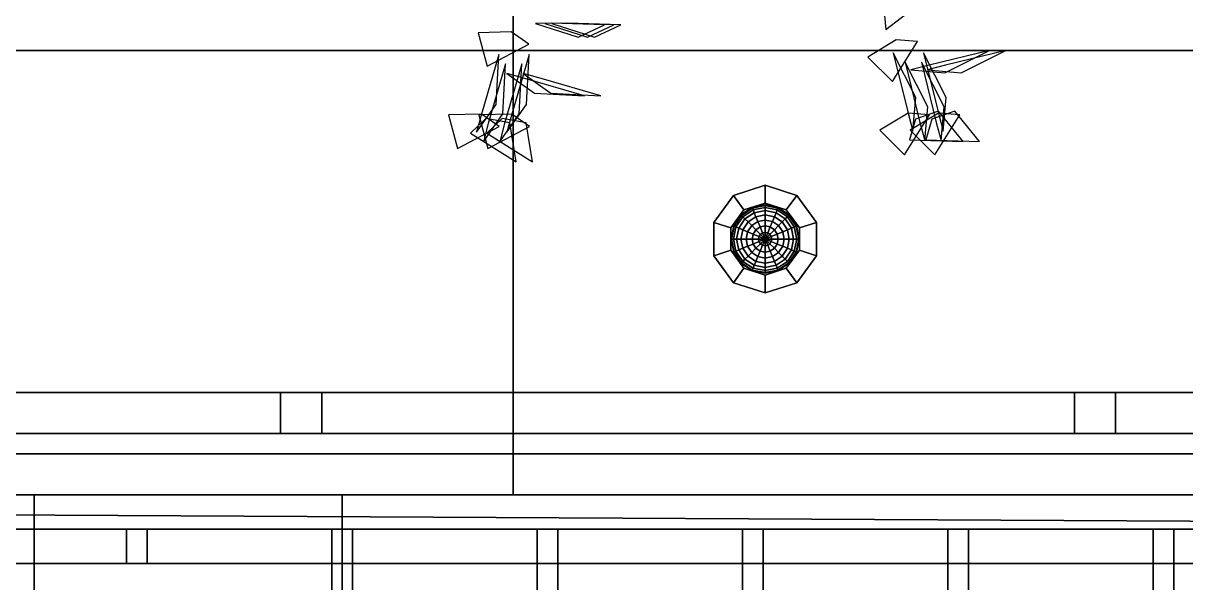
# Model space of a CAD drawing. Header units: millimetres. Extents: x 116.8 to 135.8, y -35.1 to -13.1.
# Drawn here: x 129.627 to 131.325, y -23.268 to -22.45 of the extents above; entities that cross this region are included whole.
import ezdxf

# ---------------------------------------------------------------- set-up
doc = ezdxf.new("R2010")
doc.units = ezdxf.units.MM
for name, color, linetype in [('COPERTURA', 252, 'CONTINUOUS'), ('CROMATO', 251, 'CONTINUOUS'), ('FOGLIE', 62, 'CONTINUOUS'), ('LAMPADA', 2, 'CONTINUOUS'), ('MARMO', 7, 'CONTINUOUS'), ('PARETE_INTERNA', 7, 'CONTINUOUS'), ('PAVIMENTO', 253, 'CONTINUOUS'), ('PRATO', 83, 'CONTINUOUS'), ('SOFFITTO', 41, 'CONTINUOUS'), ('VETRO', 137, 'CONTINUOUS'), ('VETRO_MATTONE', 134, 'CONTINUOUS')]:
    doc.layers.add(name, color=color, linetype=linetype)

msp = doc.modelspace()

# ---------------------------------------------------------------- linework, layer by layer
at = {"layer": 'COPERTURA'}
for points in [[(130.343016, -23.1399, 7.8), (130.343016, -18.1399, 7.8), (130.343016, -18.1399, 8.1), (130.343016, -23.1399, 8.1)], [(127.943016, -20.6399, 8.1), (127.943016, -23.1399, 8.1), (130.343016, -23.1399, 8.1), (130.343016, -20.6399, 8.1)], [(133.843016, -22.4899, 5.6817), (133.843016, -23.1399, 5.7), (128.843016, -23.1399, 5.7), (128.843016, -22.4899, 5.7)], [(128.843016, -22.4899, 6), (128.843016, -23.1399, 6), (133.843016, -23.1399, 6), (133.843016, -22.4899, 5.9817)], [(133.843016, -22.4899, 5.9817), (128.843016, -22.4899, 6), (128.843016, -22.4899, 5.7), (133.843016, -22.4899, 5.6817)], [(125.543016, -23.1399, 7.8), (130.343016, -23.1399, 7.8), (130.343016, -23.1399, 8.1), (125.543016, -23.1399, 8.1)], [(133.843016, -25.6399, 6.3), (126.343016, -25.6399, 6.3), (126.343016, -23.1399, 6.3), (133.843016, -23.1399, 6.3)], [(126.343016, -23.1399, 5.7), (133.843016, -23.1399, 5.7), (133.843016, -23.1399, 6.3), (126.343016, -23.1399, 6.3)], [(128.843016, -23.1399, 5.7), (133.843016, -23.1399, 5.7), (133.843016, -23.1399, 6), (128.843016, -23.1399, 6)]]:
    msp.add_3dface(points, dxfattribs=at)
at = {"layer": 'CROMATO'}
for points in [[(130.710912, -22.713163, 5.7), (130.710912, -22.686877, 5.7), (130.664559, -22.701938, 5.7), (130.68001, -22.723204, 5.7)], [(130.68001, -22.723204, 5.675), (130.664559, -22.701938, 5.675), (130.710912, -22.686877, 5.675), (130.710912, -22.713163, 5.675)], [(130.664559, -22.701938, 5.7), (130.710912, -22.686877, 5.7), (130.710912, -22.686877, 5.675), (130.664559, -22.701938, 5.675)], [(130.741813, -22.723204, 5.7), (130.757264, -22.701938, 5.7), (130.710912, -22.686877, 5.7), (130.710912, -22.713163, 5.7)], [(130.710912, -22.713163, 5.675), (130.710912, -22.686877, 5.675), (130.757264, -22.701938, 5.675), (130.741813, -22.723204, 5.675)], [(130.710912, -22.713163, 5.7), (130.710912, -22.686877, 5.7), (130.710912, -22.686877, 5.675), (130.710912, -22.713163, 5.675)], [(130.710912, -22.686877, 5.7), (130.757264, -22.701938, 5.7), (130.757264, -22.701938, 5.675), (130.710912, -22.686877, 5.675)], [(130.710912, -22.686877, 5.7), (130.710912, -22.713163, 5.7), (130.710912, -22.713163, 5.675), (130.710912, -22.686877, 5.675)], [(130.68001, -22.723204, 5.7), (130.664559, -22.701938, 5.7), (130.635912, -22.741367, 5.7), (130.660912, -22.74949, 5.7)], [(130.660912, -22.74949, 5.675), (130.635912, -22.741367, 5.675), (130.664559, -22.701938, 5.675), (130.68001, -22.723204, 5.675)], [(130.635912, -22.741367, 5.7), (130.664559, -22.701938, 5.7), (130.664559, -22.701938, 5.675), (130.635912, -22.741367, 5.675)], [(130.68001, -22.723204, 5.7), (130.664559, -22.701938, 5.7), (130.664559, -22.701938, 5.675), (130.68001, -22.723204, 5.675)], [(130.664559, -22.701938, 5.7), (130.68001, -22.723204, 5.7), (130.68001, -22.723204, 5.675), (130.664559, -22.701938, 5.675)], [(130.757264, -22.701938, 5.7), (130.741813, -22.723204, 5.7), (130.741813, -22.723204, 5.675), (130.757264, -22.701938, 5.675)], [(130.760912, -22.74949, 5.7), (130.785912, -22.741367, 5.7), (130.757264, -22.701938, 5.7), (130.741813, -22.723204, 5.7)], [(130.741813, -22.723204, 5.675), (130.757264, -22.701938, 5.675), (130.785912, -22.741367, 5.675), (130.760912, -22.74949, 5.675)], [(130.741813, -22.723204, 5.7), (130.757264, -22.701938, 5.7), (130.757264, -22.701938, 5.675), (130.741813, -22.723204, 5.675)], [(130.757264, -22.701938, 5.7), (130.785912, -22.741367, 5.7), (130.785912, -22.741367, 5.675), (130.757264, -22.701938, 5.675)], [(130.68001, -22.723204, 5.675), (130.660912, -22.74949, 5.675), (130.660912, -22.74949, 5.7), (130.68001, -22.723204, 5.7)], [(130.710912, -22.713163, 5.675), (130.68001, -22.723204, 5.675), (130.68001, -22.723204, 5.7), (130.710912, -22.713163, 5.7)], [(130.741813, -22.723204, 5.675), (130.710912, -22.713163, 5.675), (130.710912, -22.713163, 5.7), (130.741813, -22.723204, 5.7)], [(130.760912, -22.74949, 5.675), (130.741813, -22.723204, 5.675), (130.741813, -22.723204, 5.7), (130.760912, -22.74949, 5.7)], [(130.660912, -22.781982, 5.7), (130.635912, -22.790105, 5.7), (130.635912, -22.741367, 5.7), (130.660912, -22.74949, 5.7)], [(130.660912, -22.74949, 5.675), (130.635912, -22.741367, 5.675), (130.635912, -22.790105, 5.675), (130.660912, -22.781982, 5.675)], [(130.660912, -22.74949, 5.7), (130.635912, -22.741367, 5.7), (130.635912, -22.741367, 5.675), (130.660912, -22.74949, 5.675)], [(130.635912, -22.741367, 5.7), (130.635912, -22.790105, 5.7), (130.635912, -22.790105, 5.675), (130.635912, -22.741367, 5.675)], [(130.760912, -22.781982, 5.7), (130.785912, -22.790105, 5.7), (130.785912, -22.741367, 5.7), (130.760912, -22.74949, 5.7)], [(130.760912, -22.74949, 5.675), (130.785912, -22.741367, 5.675), (130.785912, -22.790105, 5.675), (130.760912, -22.781982, 5.675)], [(130.785912, -22.741367, 5.7), (130.760912, -22.74949, 5.7), (130.760912, -22.74949, 5.675), (130.785912, -22.741367, 5.675)], [(130.785912, -22.741367, 5.7), (130.785912, -22.790105, 5.7), (130.785912, -22.790105, 5.675), (130.785912, -22.741367, 5.675)], [(130.660912, -22.781982, 5.675), (130.660912, -22.74949, 5.675), (130.660912, -22.74949, 5.7), (130.660912, -22.781982, 5.7)], [(130.760912, -22.781982, 5.675), (130.760912, -22.74949, 5.675), (130.760912, -22.74949, 5.7), (130.760912, -22.781982, 5.7)], [(130.68001, -22.808269, 5.7), (130.664559, -22.829535, 5.7), (130.635912, -22.790105, 5.7), (130.660912, -22.781982, 5.7)], [(130.660912, -22.781982, 5.675), (130.635912, -22.790105, 5.675), (130.664559, -22.829535, 5.675), (130.68001, -22.808269, 5.675)], [(130.660912, -22.781982, 5.7), (130.635912, -22.790105, 5.7), (130.635912, -22.790105, 5.675), (130.660912, -22.781982, 5.675)], [(130.635912, -22.790105, 5.7), (130.664559, -22.829535, 5.7), (130.664559, -22.829535, 5.675), (130.635912, -22.790105, 5.675)], [(130.68001, -22.808269, 5.675), (130.660912, -22.781982, 5.675), (130.660912, -22.781982, 5.7), (130.68001, -22.808269, 5.7)], [(130.760912, -22.781982, 5.7), (130.785912, -22.790105, 5.7), (130.757264, -22.829535, 5.7), (130.741813, -22.808269, 5.7)], [(130.741813, -22.808269, 5.675), (130.757264, -22.829535, 5.675), (130.785912, -22.790105, 5.675), (130.760912, -22.781982, 5.675)], [(130.760912, -22.781982, 5.675), (130.741813, -22.808269, 5.675), (130.741813, -22.808269, 5.7), (130.760912, -22.781982, 5.7)], [(130.757264, -22.829535, 5.7), (130.785912, -22.790105, 5.7), (130.785912, -22.790105, 5.675), (130.757264, -22.829535, 5.675)], [(130.785912, -22.790105, 5.7), (130.760912, -22.781982, 5.7), (130.760912, -22.781982, 5.675), (130.785912, -22.790105, 5.675)], [(130.664559, -22.829535, 5.7), (130.68001, -22.808269, 5.7), (130.68001, -22.808269, 5.675), (130.664559, -22.829535, 5.675)], [(130.710912, -22.818309, 5.7), (130.710912, -22.844596, 5.7), (130.664559, -22.829535, 5.7), (130.68001, -22.808269, 5.7)], [(130.68001, -22.808269, 5.675), (130.664559, -22.829535, 5.675), (130.710912, -22.844596, 5.675), (130.710912, -22.818309, 5.675)], [(130.68001, -22.808269, 5.7), (130.664559, -22.829535, 5.7), (130.664559, -22.829535, 5.675), (130.68001, -22.808269, 5.675)], [(130.710912, -22.818309, 5.675), (130.68001, -22.808269, 5.675), (130.68001, -22.808269, 5.7), (130.710912, -22.818309, 5.7)], [(130.741813, -22.808269, 5.7), (130.757264, -22.829535, 5.7), (130.710912, -22.844596, 5.7), (130.710912, -22.818309, 5.7)], [(130.710912, -22.818309, 5.675), (130.710912, -22.844596, 5.675), (130.757264, -22.829535, 5.675), (130.741813, -22.808269, 5.675)], [(130.741813, -22.808269, 5.675), (130.710912, -22.818309, 5.675), (130.710912, -22.818309, 5.7), (130.741813, -22.808269, 5.7)], [(130.741813, -22.808269, 5.7), (130.757264, -22.829535, 5.7), (130.757264, -22.829535, 5.675), (130.741813, -22.808269, 5.675)], [(130.710912, -22.844596, 5.7), (130.710912, -22.818309, 5.7), (130.710912, -22.818309, 5.675), (130.710912, -22.844596, 5.675)], [(130.710912, -22.818309, 5.7), (130.710912, -22.844596, 5.7), (130.710912, -22.844596, 5.675), (130.710912, -22.818309, 5.675)], [(130.664559, -22.829535, 5.7), (130.710912, -22.844596, 5.7), (130.710912, -22.844596, 5.675), (130.664559, -22.829535, 5.675)], [(130.710912, -22.844596, 5.7), (130.757264, -22.829535, 5.7), (130.757264, -22.829535, 5.675), (130.710912, -22.844596, 5.675)], [(130.063016, -23.0499), (130.063016, -22.9899), (130.003016, -22.9899), (130.003016, -23.0499)], [(130.003016, -23.0499, 5.7), (130.003016, -22.9899, 5.7), (130.063016, -22.9899, 5.7), (130.063016, -23.0499, 5.7)], [(130.003016, -23.0499), (130.003016, -22.9899), (130.003016, -22.9899, 5.7), (130.003016, -23.0499, 5.7)], [(130.003016, -22.9899), (130.063016, -22.9899), (130.063016, -22.9899, 5.7), (130.003016, -22.9899, 5.7)], [(130.063016, -22.9899), (130.063016, -23.0499), (130.063016, -23.0499, 5.7), (130.063016, -22.9899, 5.7)], [(131.223016, -23.0499), (131.223016, -22.9899), (131.163016, -22.9899), (131.163016, -23.0499)], [(131.163016, -23.0499, 5.7), (131.163016, -22.9899, 5.7), (131.223016, -22.9899, 5.7), (131.223016, -23.0499, 5.7)], [(131.163016, -23.0499), (131.163016, -22.9899), (131.163016, -22.9899, 5.7), (131.163016, -23.0499, 5.7)], [(131.163016, -22.9899), (131.223016, -22.9899), (131.223016, -22.9899, 5.7), (131.163016, -22.9899, 5.7)], [(131.223016, -22.9899), (131.223016, -23.0499), (131.223016, -23.0499, 5.7), (131.223016, -22.9899, 5.7)], [(130.063016, -23.0499, 5.7), (130.003016, -23.0499, 5.7), (130.003016, -23.0499), (130.063016, -23.0499)], [(131.223016, -23.0499, 5.7), (131.163016, -23.0499, 5.7), (131.163016, -23.0499), (131.223016, -23.0499)], [(132.200278, -23.189927, 1.947534), (132.20798, -23.189927, 1.917534), (129.40798, -23.189927, 0.378398), (129.40798, -23.189927, 0.412632)], [(129.40798, -23.189927, 0.378398), (132.20798, -23.189927, 1.917534), (132.20798, -23.239927, 1.917534), (129.40798, -23.239927, 0.378398)], [(132.200278, -23.239927, 1.947534), (129.40798, -23.239927, 0.412632), (129.40798, -23.189927, 0.412632), (132.200278, -23.189927, 1.947534)], [(132.200278, -23.189927, 2.329167), (132.20798, -23.189927, 2.299167), (129.40798, -23.189927, 0.760031), (129.40798, -23.189927, 0.794265)], [(129.40798, -23.189927, 0.760031), (132.20798, -23.189927, 2.299167), (132.20798, -23.239927, 2.299167), (129.40798, -23.239927, 0.760031)], [(132.200278, -23.239927, 2.329167), (129.40798, -23.239927, 0.794265), (129.40798, -23.189927, 0.794265), (132.200278, -23.189927, 2.329167)], [(129.77798, -23.189927, -0.018333), (129.80798, -23.189927, -0.018333), (129.80798, -23.189927, 0.979907), (129.77798, -23.189927, 0.963417)], [(129.77798, -23.189927, 0.963417), (129.80798, -23.189927, 0.979907), (129.80798, -23.239927, 0.979907), (129.77798, -23.239927, 0.963417)], [(129.77798, -23.239927, -0.018333), (129.77798, -23.239927, 0.963417), (129.77798, -23.189927, 0.963417), (129.77798, -23.189927, -0.018333)], [(129.80798, -23.189927, 0.979907), (129.80798, -23.189927, -0.018333), (129.80798, -23.239927, -0.018333), (129.80798, -23.239927, 0.979907)], [(130.07798, -23.189927, 0.148333), (130.10798, -23.189927, 0.148333), (130.10798, -23.189927, 1.144815), (130.07798, -23.189927, 1.128324)], [(130.07798, -23.189927, 1.128324), (130.10798, -23.189927, 1.144815), (130.10798, -23.239927, 1.144815), (130.07798, -23.239927, 1.128324)], [(130.10798, -23.189927, 0.148333), (130.07798, -23.189927, 0.148333), (130.07798, -23.239927, 0.148333), (130.10798, -23.239927, 0.148333)], [(130.07798, -23.239927, 0.148333), (130.07798, -23.239927, 1.128324), (130.07798, -23.189927, 1.128324), (130.07798, -23.189927, 0.148333)], [(130.10798, -23.189927, 1.144815), (130.10798, -23.189927, 0.148333), (130.10798, -23.239927, 0.148333), (130.10798, -23.239927, 1.144815)], [(130.37798, -23.189927, 0.315), (130.40798, -23.189927, 0.315), (130.40798, -23.189927, 1.309722), (130.37798, -23.189927, 1.293231)], [(130.37798, -23.189927, 1.293231), (130.40798, -23.189927, 1.309722), (130.40798, -23.239927, 1.309722), (130.37798, -23.239927, 1.293231)], [(130.40798, -23.189927, 0.315), (130.37798, -23.189927, 0.315), (130.37798, -23.239927, 0.315), (130.40798, -23.239927, 0.315)], [(130.37798, -23.239927, 0.315), (130.37798, -23.239927, 1.293231), (130.37798, -23.189927, 1.293231), (130.37798, -23.189927, 0.315)], [(130.40798, -23.189927, 1.309722), (130.40798, -23.189927, 0.315), (130.40798, -23.239927, 0.315), (130.40798, -23.239927, 1.309722)], [(130.67798, -23.189927, 0.481667), (130.70798, -23.189927, 0.481667), (130.70798, -23.189927, 1.47463), (130.67798, -23.189927, 1.458139)], [(130.67798, -23.189927, 1.458139), (130.70798, -23.189927, 1.47463), (130.70798, -23.239927, 1.47463), (130.67798, -23.239927, 1.458139)], [(130.70798, -23.189927, 0.481667), (130.67798, -23.189927, 0.481667), (130.67798, -23.239927, 0.481667), (130.70798, -23.239927, 0.481667)], [(130.67798, -23.239927, 0.481667), (130.67798, -23.239927, 1.458139), (130.67798, -23.189927, 1.458139), (130.67798, -23.189927, 0.481667)], [(130.70798, -23.189927, 1.47463), (130.70798, -23.189927, 0.481667), (130.70798, -23.239927, 0.481667), (130.70798, -23.239927, 1.47463)], [(130.97798, -23.189927, 0.648333), (131.00798, -23.189927, 0.648333), (131.00798, -23.189927, 1.639537), (130.97798, -23.189927, 1.623046)], [(130.97798, -23.189927, 1.623046), (131.00798, -23.189927, 1.639537), (131.00798, -23.239927, 1.639537), (130.97798, -23.239927, 1.623046)], [(131.00798, -23.189927, 0.648333), (130.97798, -23.189927, 0.648333), (130.97798, -23.239927, 0.648333), (131.00798, -23.239927, 0.648333)], [(130.97798, -23.239927, 0.648333), (130.97798, -23.239927, 1.623046), (130.97798, -23.189927, 1.623046), (130.97798, -23.189927, 0.648333)], [(131.00798, -23.189927, 1.639537), (131.00798, -23.189927, 0.648333), (131.00798, -23.239927, 0.648333), (131.00798, -23.239927, 1.639537)], [(131.27798, -23.189927, 0.815), (131.30798, -23.189927, 0.815), (131.30798, -23.189927, 1.804444), (131.27798, -23.189927, 1.787954)], [(131.27798, -23.189927, 1.787954), (131.30798, -23.189927, 1.804444), (131.30798, -23.239927, 1.804444), (131.27798, -23.239927, 1.787954)], [(131.30798, -23.189927, 0.815), (131.27798, -23.189927, 0.815), (131.27798, -23.239927, 0.815), (131.30798, -23.239927, 0.815)], [(131.27798, -23.239927, 0.815), (131.27798, -23.239927, 1.787954), (131.27798, -23.189927, 1.787954), (131.27798, -23.189927, 0.815)], [(131.30798, -23.189927, 1.804444), (131.30798, -23.189927, 0.815), (131.30798, -23.239927, 0.815), (131.30798, -23.239927, 1.804444)], [(129.40798, -23.239927, 0.412632), (129.40798, -23.239927, 0.378398), (132.20798, -23.239927, 1.917534), (132.200278, -23.239927, 1.947534)], [(129.40798, -23.239927, 0.794265), (129.40798, -23.239927, 0.760031), (132.20798, -23.239927, 2.299167), (132.200278, -23.239927, 2.329167)], [(129.77798, -23.239927, 0.963417), (129.80798, -23.239927, 0.979907), (129.80798, -23.239927, -0.018333), (129.77798, -23.239927, -0.018333)], [(130.10798, -23.239927, 0.178333), (130.10798, -23.239927, 0.148333), (130.07798, -23.239927, 0.148333), (130.07798, -23.239927, 0.178333)], [(130.07798, -23.239927, 0.178333), (130.07798, -23.239927, 0.148333), (130.07798, -23.339927, 0.148333), (130.07798, -23.339927, 0.178333)], [(130.07798, -23.239927, 0.148333), (130.10798, -23.239927, 0.148333), (130.10798, -23.339927, 0.148333), (130.07798, -23.339927, 0.148333)], [(130.10798, -23.339927, 0.178333), (130.07798, -23.339927, 0.178333), (130.07798, -23.239927, 0.178333), (130.10798, -23.239927, 0.178333)], [(130.07798, -23.239927, 1.128324), (130.10798, -23.239927, 1.144815), (130.10798, -23.239927, 0.148333), (130.07798, -23.239927, 0.148333)], [(130.10798, -23.239927, 0.148333), (130.10798, -23.239927, 0.178333), (130.10798, -23.339927, 0.178333), (130.10798, -23.339927, 0.148333)], [(130.40798, -23.239927, 0.345), (130.40798, -23.239927, 0.315), (130.37798, -23.239927, 0.315), (130.37798, -23.239927, 0.345)], [(130.37798, -23.239927, 0.345), (130.37798, -23.239927, 0.315), (130.37798, -23.339927, 0.315), (130.37798, -23.339927, 0.345)], [(130.37798, -23.239927, 0.315), (130.40798, -23.239927, 0.315), (130.40798, -23.339927, 0.315), (130.37798, -23.339927, 0.315)], [(130.40798, -23.339927, 0.345), (130.37798, -23.339927, 0.345), (130.37798, -23.239927, 0.345), (130.40798, -23.239927, 0.345)], [(130.37798, -23.239927, 1.293231), (130.40798, -23.239927, 1.309722), (130.40798, -23.239927, 0.315), (130.37798, -23.239927, 0.315)], [(130.40798, -23.239927, 0.315), (130.40798, -23.239927, 0.345), (130.40798, -23.339927, 0.345), (130.40798, -23.339927, 0.315)], [(130.70798, -23.239927, 0.511667), (130.70798, -23.239927, 0.481667), (130.67798, -23.239927, 0.481667), (130.67798, -23.239927, 0.511667)], [(130.67798, -23.239927, 0.511667), (130.67798, -23.239927, 0.481667), (130.67798, -23.339927, 0.481667), (130.67798, -23.339927, 0.511667)], [(130.67798, -23.239927, 0.481667), (130.70798, -23.239927, 0.481667), (130.70798, -23.339927, 0.481667), (130.67798, -23.339927, 0.481667)], [(130.70798, -23.339927, 0.511667), (130.67798, -23.339927, 0.511667), (130.67798, -23.239927, 0.511667), (130.70798, -23.239927, 0.511667)], [(130.67798, -23.239927, 1.458139), (130.70798, -23.239927, 1.47463), (130.70798, -23.239927, 0.481667), (130.67798, -23.239927, 0.481667)], [(130.70798, -23.239927, 0.481667), (130.70798, -23.239927, 0.511667), (130.70798, -23.339927, 0.511667), (130.70798, -23.339927, 0.481667)], [(131.00798, -23.239927, 0.678333), (131.00798, -23.239927, 0.648333), (130.97798, -23.239927, 0.648333), (130.97798, -23.239927, 0.678333)], [(130.97798, -23.239927, 0.678333), (130.97798, -23.239927, 0.648333), (130.97798, -23.339927, 0.648333), (130.97798, -23.339927, 0.678333)], [(130.97798, -23.239927, 0.648333), (131.00798, -23.239927, 0.648333), (131.00798, -23.339927, 0.648333), (130.97798, -23.339927, 0.648333)], [(131.00798, -23.339927, 0.678333), (130.97798, -23.339927, 0.678333), (130.97798, -23.239927, 0.678333), (131.00798, -23.239927, 0.678333)], [(130.97798, -23.239927, 1.623046), (131.00798, -23.239927, 1.639537), (131.00798, -23.239927, 0.648333), (130.97798, -23.239927, 0.648333)], [(131.00798, -23.239927, 0.648333), (131.00798, -23.239927, 0.678333), (131.00798, -23.339927, 0.678333), (131.00798, -23.339927, 0.648333)], [(131.30798, -23.239927, 0.845), (131.30798, -23.239927, 0.815), (131.27798, -23.239927, 0.815), (131.27798, -23.239927, 0.845)], [(131.27798, -23.239927, 0.845), (131.27798, -23.239927, 0.815), (131.27798, -23.339927, 0.815), (131.27798, -23.339927, 0.845)], [(131.27798, -23.239927, 0.815), (131.30798, -23.239927, 0.815), (131.30798, -23.339927, 0.815), (131.27798, -23.339927, 0.815)], [(131.30798, -23.339927, 0.845), (131.27798, -23.339927, 0.845), (131.27798, -23.239927, 0.845), (131.30798, -23.239927, 0.845)], [(131.27798, -23.239927, 1.787954), (131.30798, -23.239927, 1.804444), (131.30798, -23.239927, 0.815), (131.27798, -23.239927, 0.815)], [(131.30798, -23.239927, 0.815), (131.30798, -23.239927, 0.845), (131.30798, -23.339927, 0.845), (131.30798, -23.339927, 0.815)]]:
    msp.add_3dface(points, dxfattribs=at)
at = {"layer": 'FOGLIE'}
for points in [[(130.93262, -22.39616, 1.201966), (130.882686, -22.413192, 1.196262), (130.887048, -22.459237, 1.122545), (130.955782, -22.406252, 1.176518)], [(130.398108, -22.450271, 2.194093), (130.3753, -22.450384, 2.17873), (130.437528, -22.470583, 2.170031), (130.475996, -22.452265, 2.240678)], [(130.411763, -22.450271, 2.538799), (130.388955, -22.450384, 2.523437), (130.451183, -22.470583, 2.514738), (130.489651, -22.452265, 2.585384)], [(130.422004, -22.450271, 2.293068), (130.399196, -22.450384, 2.277705), (130.461424, -22.470583, 2.269007), (130.499892, -22.452265, 2.339653)], [(130.339832, -22.462804, 1.092391), (130.291636, -22.464089, 1.070222), (130.305002, -22.512978, 0.999479), (130.365654, -22.480758, 1.075162)], [(130.902272, -22.47447, 1.092391), (130.861175, -22.499681, 1.070222), (130.897195, -22.535337, 0.999479), (130.933611, -22.477107, 1.075162)], [(130.2964, -22.583008, 1.446982), (130.289282, -22.609571, 1.446982), (130.317791, -22.568894, 1.403523), (130.321761, -22.495991, 1.441935)], [(130.340778, -22.583008, 2.126156), (130.333661, -22.609571, 2.126156), (130.36217, -22.568894, 2.082697), (130.366139, -22.495991, 2.12111)], [(130.919729, -22.58151, 1.446982), (130.926847, -22.608073, 1.446982), (130.931198, -22.558592, 1.403523), (130.898184, -22.49347, 1.441935)], [(130.950603, -22.51142, 2.347628), (130.92404, -22.518537, 2.347628), (130.973521, -22.522888, 2.304169), (131.038643, -22.489874, 2.342581)], [(130.964108, -22.58151, 2.126156), (130.971225, -22.608073, 2.126156), (130.975576, -22.558592, 2.082697), (130.942562, -22.49347, 2.12111)], [(130.974499, -22.51142, 2.446603), (130.947936, -22.518537, 2.446603), (130.997417, -22.522888, 2.403144), (131.062539, -22.489874, 2.441557)], [(130.306364, -22.59678, 2.301299), (130.299247, -22.623343, 2.301299), (130.327756, -22.582667, 2.257841), (130.331725, -22.509763, 2.296253)], [(130.330261, -22.59678, 2.400275), (130.323143, -22.623343, 2.400275), (130.351652, -22.582667, 2.356816), (130.355622, -22.509763, 2.395228)], [(130.937074, -22.595282, 2.301299), (130.944192, -22.621845, 2.301299), (130.948543, -22.572364, 2.257841), (130.915529, -22.507243, 2.296253)], [(130.96097, -22.595282, 2.400275), (130.968088, -22.621845, 2.400275), (130.972439, -22.572364, 2.356816), (130.939425, -22.507243, 2.395228)], [(130.360012, -22.530917, 2.347628), (130.333449, -22.5238, 2.347628), (130.374125, -22.552308, 2.304169), (130.447029, -22.556278, 2.342581)], [(130.383908, -22.530917, 2.446603), (130.357345, -22.5238, 2.446603), (130.398022, -22.552308, 2.403144), (130.470925, -22.556278, 2.441557)], [(130.2964, -22.583008, 1.446982), (130.248203, -22.584292, 1.424812), (130.261569, -22.633182, 1.35407), (130.322222, -22.600961, 1.429753)], [(130.302969, -22.589441, 2.311338), (130.280497, -22.610954, 2.268346), (130.347329, -22.652593, 2.231293), (130.337948, -22.595936, 2.315831)], [(130.340778, -22.583008, 2.126156), (130.292582, -22.584292, 2.103986), (130.305948, -22.633182, 2.033244), (130.3666, -22.600961, 2.108927)], [(130.326865, -22.589441, 2.410313), (130.304393, -22.610954, 2.367322), (130.371225, -22.652593, 2.330268), (130.361844, -22.595936, 2.414806)], [(130.919729, -22.58151, 1.446982), (130.878632, -22.606721, 1.424812), (130.914652, -22.642377, 1.35407), (130.951068, -22.584147, 1.429753)], [(130.930464, -22.590625, 2.311338), (130.921759, -22.620491, 2.268346), (131.000457, -22.623136, 2.231293), (130.964005, -22.578759, 2.315831)], [(130.964108, -22.58151, 2.126156), (130.92301, -22.606721, 2.103986), (130.959031, -22.642377, 2.033244), (130.995447, -22.584147, 2.108927)], [(130.95436, -22.590625, 2.410313), (130.945655, -22.620491, 2.367322), (131.024353, -22.623136, 2.330268), (130.987901, -22.578759, 2.414806)]]:
    msp.add_3dface(points, dxfattribs=at)
at = {"layer": 'LAMPADA'}
for points in [[(130.676236, -22.73106, 5.665246), (130.692145, -22.72043, 5.665246), (130.691778, -22.719542, 5.675), (130.675556, -22.730381, 5.675)], [(130.678248, -22.733072, 5.655866), (130.693234, -22.723059, 5.655866), (130.692145, -22.72043, 5.665246), (130.676236, -22.73106, 5.665246)], [(130.681515, -22.736339, 5.647221), (130.695002, -22.727327, 5.647221), (130.693234, -22.723059, 5.655866), (130.678248, -22.733072, 5.655866)], [(130.692145, -22.72043, 5.665246), (130.710912, -22.716697, 5.665246), (130.710912, -22.715736, 5.675), (130.691778, -22.719542, 5.675)], [(130.693234, -22.723059, 5.655866), (130.710912, -22.719542, 5.655866), (130.710912, -22.716697, 5.665246), (130.692145, -22.72043, 5.665246)], [(130.695002, -22.727327, 5.647221), (130.710912, -22.724163, 5.647221), (130.710912, -22.719542, 5.655866), (130.693234, -22.723059, 5.655866)], [(130.697382, -22.733072, 5.639645), (130.710912, -22.730381, 5.639645), (130.710912, -22.724163, 5.647221), (130.695002, -22.727327, 5.647221)], [(130.710912, -22.716697, 5.665246), (130.729678, -22.72043, 5.665246), (130.730046, -22.719542, 5.675), (130.710912, -22.715736, 5.675)], [(130.710912, -22.719542, 5.655866), (130.728589, -22.723059, 5.655866), (130.729678, -22.72043, 5.665246), (130.710912, -22.716697, 5.665246)], [(130.710912, -22.724163, 5.647221), (130.726821, -22.727327, 5.647221), (130.728589, -22.723059, 5.655866), (130.710912, -22.719542, 5.655866)], [(130.710912, -22.730381, 5.639645), (130.724442, -22.733072, 5.639645), (130.726821, -22.727327, 5.647221), (130.710912, -22.724163, 5.647221)], [(130.726821, -22.727327, 5.647221), (130.740309, -22.736339, 5.647221), (130.743576, -22.733072, 5.655866), (130.728589, -22.723059, 5.655866)], [(130.728589, -22.723059, 5.655866), (130.743576, -22.733072, 5.655866), (130.745588, -22.73106, 5.665246), (130.729678, -22.72043, 5.665246)], [(130.729678, -22.72043, 5.665246), (130.745588, -22.73106, 5.665246), (130.746267, -22.730381, 5.675), (130.730046, -22.719542, 5.675)], [(130.665605, -22.74697, 5.665246), (130.676236, -22.73106, 5.665246), (130.675556, -22.730381, 5.675), (130.664718, -22.746602, 5.675)], [(130.668234, -22.748059, 5.655866), (130.678248, -22.733072, 5.655866), (130.676236, -22.73106, 5.665246), (130.665605, -22.74697, 5.665246)], [(130.672503, -22.749827, 5.647221), (130.681515, -22.736339, 5.647221), (130.678248, -22.733072, 5.655866), (130.668234, -22.748059, 5.655866)], [(130.678248, -22.752206, 5.639645), (130.685912, -22.740736, 5.639645), (130.681515, -22.736339, 5.647221), (130.672503, -22.749827, 5.647221)], [(130.685248, -22.755106, 5.633426), (130.691269, -22.746094, 5.633426), (130.685912, -22.740736, 5.639645), (130.678248, -22.752206, 5.639645)], [(130.685912, -22.740736, 5.639645), (130.697382, -22.733072, 5.639645), (130.695002, -22.727327, 5.647221), (130.681515, -22.736339, 5.647221)], [(130.691269, -22.746094, 5.633426), (130.700281, -22.740072, 5.633426), (130.697382, -22.733072, 5.639645), (130.685912, -22.740736, 5.639645)], [(130.697382, -22.752206, 5.628806), (130.703589, -22.748059, 5.628806), (130.700281, -22.740072, 5.633426), (130.691269, -22.746094, 5.633426)], [(130.700281, -22.740072, 5.633426), (130.710912, -22.737958, 5.633426), (130.710912, -22.730381, 5.639645), (130.697382, -22.733072, 5.639645)], [(130.703589, -22.748059, 5.628806), (130.710912, -22.746602, 5.628806), (130.710912, -22.737958, 5.633426), (130.700281, -22.740072, 5.633426)], [(130.710912, -22.737958, 5.633426), (130.721542, -22.740072, 5.633426), (130.724442, -22.733072, 5.639645), (130.710912, -22.730381, 5.639645)], [(130.710912, -22.746602, 5.628806), (130.718234, -22.748059, 5.628806), (130.721542, -22.740072, 5.633426), (130.710912, -22.737958, 5.633426)], [(130.718234, -22.748059, 5.628806), (130.724442, -22.752206, 5.628806), (130.730554, -22.746094, 5.633426), (130.721542, -22.740072, 5.633426)], [(130.721542, -22.740072, 5.633426), (130.730554, -22.746094, 5.633426), (130.735912, -22.740736, 5.639645), (130.724442, -22.733072, 5.639645)], [(130.724442, -22.733072, 5.639645), (130.735912, -22.740736, 5.639645), (130.740309, -22.736339, 5.647221), (130.726821, -22.727327, 5.647221)], [(130.730554, -22.746094, 5.633426), (130.736576, -22.755106, 5.633426), (130.743576, -22.752206, 5.639645), (130.735912, -22.740736, 5.639645)], [(130.735912, -22.740736, 5.639645), (130.743576, -22.752206, 5.639645), (130.749321, -22.749827, 5.647221), (130.740309, -22.736339, 5.647221)], [(130.740309, -22.736339, 5.647221), (130.749321, -22.749827, 5.647221), (130.753589, -22.748059, 5.655866), (130.743576, -22.733072, 5.655866)], [(130.743576, -22.733072, 5.655866), (130.753589, -22.748059, 5.655866), (130.756218, -22.74697, 5.665246), (130.745588, -22.73106, 5.665246)], [(130.745588, -22.73106, 5.665246), (130.756218, -22.74697, 5.665246), (130.757106, -22.746602, 5.675), (130.746267, -22.730381, 5.675)], [(130.661872, -22.765736, 5.665246), (130.665605, -22.74697, 5.665246), (130.664718, -22.746602, 5.675), (130.660912, -22.765736, 5.675)], [(130.664718, -22.765736, 5.655866), (130.668234, -22.748059, 5.655866), (130.665605, -22.74697, 5.665246), (130.661872, -22.765736, 5.665246)], [(130.669338, -22.765736, 5.647221), (130.672503, -22.749827, 5.647221), (130.668234, -22.748059, 5.655866), (130.664718, -22.765736, 5.655866)], [(130.675556, -22.765736, 5.639645), (130.678248, -22.752206, 5.639645), (130.672503, -22.749827, 5.647221), (130.669338, -22.765736, 5.647221)], [(130.683133, -22.765736, 5.633426), (130.685248, -22.755106, 5.633426), (130.678248, -22.752206, 5.639645), (130.675556, -22.765736, 5.639645)], [(130.691778, -22.765736, 5.628806), (130.693234, -22.758414, 5.628806), (130.685248, -22.755106, 5.633426), (130.683133, -22.765736, 5.633426)], [(130.693234, -22.758414, 5.628806), (130.697382, -22.752206, 5.628806), (130.691269, -22.746094, 5.633426), (130.685248, -22.755106, 5.633426)], [(130.701157, -22.765736, 5.625961), (130.7019, -22.762003, 5.625961), (130.693234, -22.758414, 5.628806), (130.691778, -22.765736, 5.628806)], [(130.7019, -22.762003, 5.625961), (130.704014, -22.758839, 5.625961), (130.697382, -22.752206, 5.628806), (130.693234, -22.758414, 5.628806)], [(130.704014, -22.758839, 5.625961), (130.707179, -22.756724, 5.625961), (130.703589, -22.748059, 5.628806), (130.697382, -22.752206, 5.628806)], [(130.710912, -22.765736, 5.625), (130.710912, -22.765736, 5.625), (130.704014, -22.758839, 5.625961), (130.7019, -22.762003, 5.625961)], [(130.707179, -22.756724, 5.625961), (130.710912, -22.755982, 5.625961), (130.710912, -22.746602, 5.628806), (130.703589, -22.748059, 5.628806)], [(130.710912, -22.765736, 5.625), (130.710912, -22.765736, 5.625), (130.707179, -22.756724, 5.625961), (130.704014, -22.758839, 5.625961)], [(130.710912, -22.765736, 5.625), (130.710912, -22.765736, 5.625), (130.710912, -22.755982, 5.625961), (130.707179, -22.756724, 5.625961)], [(130.710912, -22.755982, 5.625961), (130.714645, -22.756724, 5.625961), (130.718234, -22.748059, 5.628806), (130.710912, -22.746602, 5.628806)], [(130.710912, -22.765736, 5.625), (130.710912, -22.765736, 5.625), (130.714645, -22.756724, 5.625961), (130.710912, -22.755982, 5.625961)], [(130.710912, -22.765736, 5.625), (130.710912, -22.765736, 5.625), (130.717809, -22.758839, 5.625961), (130.714645, -22.756724, 5.625961)], [(130.710912, -22.765736, 5.625), (130.710912, -22.765736, 5.625), (130.719924, -22.762003, 5.625961), (130.717809, -22.758839, 5.625961)], [(130.714645, -22.756724, 5.625961), (130.717809, -22.758839, 5.625961), (130.724442, -22.752206, 5.628806), (130.718234, -22.748059, 5.628806)], [(130.717809, -22.758839, 5.625961), (130.719924, -22.762003, 5.625961), (130.728589, -22.758414, 5.628806), (130.724442, -22.752206, 5.628806)], [(130.719924, -22.762003, 5.625961), (130.720666, -22.765736, 5.625961), (130.730046, -22.765736, 5.628806), (130.728589, -22.758414, 5.628806)], [(130.724442, -22.752206, 5.628806), (130.728589, -22.758414, 5.628806), (130.736576, -22.755106, 5.633426), (130.730554, -22.746094, 5.633426)], [(130.728589, -22.758414, 5.628806), (130.730046, -22.765736, 5.628806), (130.73869, -22.765736, 5.633426), (130.736576, -22.755106, 5.633426)], [(130.736576, -22.755106, 5.633426), (130.73869, -22.765736, 5.633426), (130.746267, -22.765736, 5.639645), (130.743576, -22.752206, 5.639645)], [(130.743576, -22.752206, 5.639645), (130.746267, -22.765736, 5.639645), (130.752485, -22.765736, 5.647221), (130.749321, -22.749827, 5.647221)], [(130.749321, -22.749827, 5.647221), (130.752485, -22.765736, 5.647221), (130.757106, -22.765736, 5.655866), (130.753589, -22.748059, 5.655866)], [(130.753589, -22.748059, 5.655866), (130.757106, -22.765736, 5.655866), (130.759951, -22.765736, 5.665246), (130.756218, -22.74697, 5.665246)], [(130.756218, -22.74697, 5.665246), (130.759951, -22.765736, 5.665246), (130.760912, -22.765736, 5.675), (130.757106, -22.746602, 5.675)], [(130.665605, -22.784503, 5.665246), (130.661872, -22.765736, 5.665246), (130.660912, -22.765736, 5.675), (130.664718, -22.78487, 5.675)], [(130.668234, -22.783414, 5.655866), (130.664718, -22.765736, 5.655866), (130.661872, -22.765736, 5.665246), (130.665605, -22.784503, 5.665246)], [(130.672503, -22.781646, 5.647221), (130.669338, -22.765736, 5.647221), (130.664718, -22.765736, 5.655866), (130.668234, -22.783414, 5.655866)], [(130.678248, -22.779266, 5.639645), (130.675556, -22.765736, 5.639645), (130.669338, -22.765736, 5.647221), (130.672503, -22.781646, 5.647221)], [(130.685248, -22.776367, 5.633426), (130.683133, -22.765736, 5.633426), (130.675556, -22.765736, 5.639645), (130.678248, -22.779266, 5.639645)], [(130.691269, -22.785379, 5.633426), (130.685248, -22.776367, 5.633426), (130.678248, -22.779266, 5.639645), (130.685912, -22.790736, 5.639645)], [(130.693234, -22.773059, 5.628806), (130.691778, -22.765736, 5.628806), (130.683133, -22.765736, 5.633426), (130.685248, -22.776367, 5.633426)], [(130.697382, -22.779266, 5.628806), (130.693234, -22.773059, 5.628806), (130.685248, -22.776367, 5.633426), (130.691269, -22.785379, 5.633426)], [(130.7019, -22.769469, 5.625961), (130.701157, -22.765736, 5.625961), (130.691778, -22.765736, 5.628806), (130.693234, -22.773059, 5.628806)], [(130.704014, -22.772634, 5.625961), (130.7019, -22.769469, 5.625961), (130.693234, -22.773059, 5.628806), (130.697382, -22.779266, 5.628806)], [(130.707179, -22.774748, 5.625961), (130.704014, -22.772634, 5.625961), (130.697382, -22.779266, 5.628806), (130.703589, -22.783414, 5.628806)], [(130.710912, -22.765736, 5.625), (130.710912, -22.765736, 5.625), (130.7019, -22.762003, 5.625961), (130.701157, -22.765736, 5.625961)], [(130.710912, -22.765736, 5.625), (130.710912, -22.765736, 5.625), (130.701157, -22.765736, 5.625961), (130.7019, -22.769469, 5.625961)], [(130.710912, -22.765736, 5.625), (130.710912, -22.765736, 5.625), (130.7019, -22.769469, 5.625961), (130.704014, -22.772634, 5.625961)], [(130.710912, -22.775491, 5.625961), (130.707179, -22.774748, 5.625961), (130.703589, -22.783414, 5.628806), (130.710912, -22.78487, 5.628806)], [(130.710912, -22.765736, 5.625), (130.710912, -22.765736, 5.625), (130.704014, -22.772634, 5.625961), (130.707179, -22.774748, 5.625961)], [(130.710912, -22.765736, 5.625), (130.710912, -22.765736, 5.625), (130.707179, -22.774748, 5.625961), (130.710912, -22.775491, 5.625961)], [(130.710912, -22.765736, 5.625), (130.710912, -22.765736, 5.625), (130.720666, -22.765736, 5.625961), (130.719924, -22.762003, 5.625961)], [(130.710912, -22.765736, 5.625), (130.710912, -22.765736, 5.625), (130.719924, -22.769469, 5.625961), (130.720666, -22.765736, 5.625961)], [(130.710912, -22.765736, 5.625), (130.710912, -22.765736, 5.625), (130.717809, -22.772634, 5.625961), (130.719924, -22.769469, 5.625961)], [(130.710912, -22.765736, 5.625), (130.710912, -22.765736, 5.625), (130.714645, -22.774748, 5.625961), (130.717809, -22.772634, 5.625961)], [(130.710912, -22.765736, 5.625), (130.710912, -22.765736, 5.625), (130.710912, -22.775491, 5.625961), (130.714645, -22.774748, 5.625961)], [(130.714645, -22.774748, 5.625961), (130.710912, -22.775491, 5.625961), (130.710912, -22.78487, 5.628806), (130.718234, -22.783414, 5.628806)], [(130.717809, -22.772634, 5.625961), (130.714645, -22.774748, 5.625961), (130.718234, -22.783414, 5.628806), (130.724442, -22.779266, 5.628806)], [(130.719924, -22.769469, 5.625961), (130.717809, -22.772634, 5.625961), (130.724442, -22.779266, 5.628806), (130.728589, -22.773059, 5.628806)], [(130.720666, -22.765736, 5.625961), (130.719924, -22.769469, 5.625961), (130.728589, -22.773059, 5.628806), (130.730046, -22.765736, 5.628806)], [(130.728589, -22.773059, 5.628806), (130.724442, -22.779266, 5.628806), (130.730554, -22.785379, 5.633426), (130.736576, -22.776367, 5.633426)], [(130.730046, -22.765736, 5.628806), (130.728589, -22.773059, 5.628806), (130.736576, -22.776367, 5.633426), (130.73869, -22.765736, 5.633426)], [(130.736576, -22.776367, 5.633426), (130.730554, -22.785379, 5.633426), (130.735912, -22.790736, 5.639645), (130.743576, -22.779266, 5.639645)], [(130.73869, -22.765736, 5.633426), (130.736576, -22.776367, 5.633426), (130.743576, -22.779266, 5.639645), (130.746267, -22.765736, 5.639645)], [(130.746267, -22.765736, 5.639645), (130.743576, -22.779266, 5.639645), (130.749321, -22.781646, 5.647221), (130.752485, -22.765736, 5.647221)], [(130.752485, -22.765736, 5.647221), (130.749321, -22.781646, 5.647221), (130.753589, -22.783414, 5.655866), (130.757106, -22.765736, 5.655866)], [(130.757106, -22.765736, 5.655866), (130.753589, -22.783414, 5.655866), (130.756218, -22.784503, 5.665246), (130.759951, -22.765736, 5.665246)], [(130.759951, -22.765736, 5.665246), (130.756218, -22.784503, 5.665246), (130.757106, -22.78487, 5.675), (130.760912, -22.765736, 5.675)], [(130.676236, -22.800412, 5.665246), (130.665605, -22.784503, 5.665246), (130.664718, -22.78487, 5.675), (130.675556, -22.801092, 5.675)], [(130.678248, -22.7984, 5.655866), (130.668234, -22.783414, 5.655866), (130.665605, -22.784503, 5.665246), (130.676236, -22.800412, 5.665246)], [(130.681515, -22.795133, 5.647222), (130.672503, -22.781646, 5.647221), (130.668234, -22.783414, 5.655866), (130.678248, -22.7984, 5.655866)], [(130.685912, -22.790736, 5.639645), (130.678248, -22.779266, 5.639645), (130.672503, -22.781646, 5.647221), (130.681515, -22.795133, 5.647222)], [(130.697382, -22.7984, 5.639645), (130.685912, -22.790736, 5.639645), (130.681515, -22.795133, 5.647222), (130.695002, -22.804145, 5.647222)], [(130.700281, -22.7914, 5.633427), (130.691269, -22.785379, 5.633426), (130.685912, -22.790736, 5.639645), (130.697382, -22.7984, 5.639645)], [(130.703589, -22.783414, 5.628806), (130.697382, -22.779266, 5.628806), (130.691269, -22.785379, 5.633426), (130.700281, -22.7914, 5.633427)], [(130.710912, -22.793515, 5.633427), (130.700281, -22.7914, 5.633427), (130.697382, -22.7984, 5.639645), (130.710912, -22.801092, 5.639645)], [(130.710912, -22.78487, 5.628806), (130.703589, -22.783414, 5.628806), (130.700281, -22.7914, 5.633427), (130.710912, -22.793515, 5.633427)], [(130.718234, -22.783414, 5.628806), (130.710912, -22.78487, 5.628806), (130.710912, -22.793515, 5.633427), (130.721542, -22.7914, 5.633427)], [(130.721542, -22.7914, 5.633427), (130.710912, -22.793515, 5.633427), (130.710912, -22.801092, 5.639645), (130.724442, -22.7984, 5.639645)], [(130.724442, -22.779266, 5.628806), (130.718234, -22.783414, 5.628806), (130.721542, -22.7914, 5.633427), (130.730554, -22.785379, 5.633426)], [(130.730554, -22.785379, 5.633426), (130.721542, -22.7914, 5.633427), (130.724442, -22.7984, 5.639645), (130.735912, -22.790736, 5.639645)], [(130.735912, -22.790736, 5.639645), (130.724442, -22.7984, 5.639645), (130.726821, -22.804145, 5.647222), (130.740309, -22.795133, 5.647222)], [(130.743576, -22.779266, 5.639645), (130.735912, -22.790736, 5.639645), (130.740309, -22.795133, 5.647222), (130.749321, -22.781646, 5.647221)], [(130.749321, -22.781646, 5.647221), (130.740309, -22.795133, 5.647222), (130.743576, -22.7984, 5.655866), (130.753589, -22.783414, 5.655866)], [(130.753589, -22.783414, 5.655866), (130.743576, -22.7984, 5.655866), (130.745588, -22.800412, 5.665246), (130.756218, -22.784503, 5.665246)], [(130.756218, -22.784503, 5.665246), (130.745588, -22.800412, 5.665246), (130.746267, -22.801092, 5.675), (130.757106, -22.78487, 5.675)], [(130.692145, -22.811043, 5.665246), (130.676236, -22.800412, 5.665246), (130.675556, -22.801092, 5.675), (130.691778, -22.81193, 5.675)], [(130.693234, -22.808414, 5.655866), (130.678248, -22.7984, 5.655866), (130.676236, -22.800412, 5.665246), (130.692145, -22.811043, 5.665246)], [(130.695002, -22.804145, 5.647222), (130.681515, -22.795133, 5.647222), (130.678248, -22.7984, 5.655866), (130.693234, -22.808414, 5.655866)], [(130.710912, -22.814776, 5.665246), (130.692145, -22.811043, 5.665246), (130.691778, -22.81193, 5.675), (130.710912, -22.815736, 5.675)], [(130.710912, -22.81193, 5.655866), (130.693234, -22.808414, 5.655866), (130.692145, -22.811043, 5.665246), (130.710912, -22.814776, 5.665246)], [(130.710912, -22.80731, 5.647222), (130.695002, -22.804145, 5.647222), (130.693234, -22.808414, 5.655866), (130.710912, -22.81193, 5.655866)], [(130.710912, -22.801092, 5.639645), (130.697382, -22.7984, 5.639645), (130.695002, -22.804145, 5.647222), (130.710912, -22.80731, 5.647222)], [(130.724442, -22.7984, 5.639645), (130.710912, -22.801092, 5.639645), (130.710912, -22.80731, 5.647222), (130.726821, -22.804145, 5.647222)], [(130.726821, -22.804145, 5.647222), (130.710912, -22.80731, 5.647222), (130.710912, -22.81193, 5.655866), (130.728589, -22.808414, 5.655866)], [(130.728589, -22.808414, 5.655866), (130.710912, -22.81193, 5.655866), (130.710912, -22.814776, 5.665246), (130.729678, -22.811043, 5.665246)], [(130.729678, -22.811043, 5.665246), (130.710912, -22.814776, 5.665246), (130.710912, -22.815736, 5.675), (130.730046, -22.81193, 5.675)], [(130.740309, -22.795133, 5.647222), (130.726821, -22.804145, 5.647222), (130.728589, -22.808414, 5.655866), (130.743576, -22.7984, 5.655866)], [(130.743576, -22.7984, 5.655866), (130.728589, -22.808414, 5.655866), (130.729678, -22.811043, 5.665246), (130.745588, -22.800412, 5.665246)], [(130.745588, -22.800412, 5.665246), (130.729678, -22.811043, 5.665246), (130.730046, -22.81193, 5.675), (130.746267, -22.801092, 5.675)]]:
    msp.add_3dface(points, dxfattribs=at)
at = {"layer": 'MARMO'}
for points in [[(128.543016, -23.1399, -0.0183), (133.543016, -23.1399, -0.0183), (133.843016, -22.9899, -0.0183), (128.843016, -22.9899, -0.0183)], [(128.843016, -22.9899), (133.843016, -22.9899), (133.543016, -23.1399), (128.543016, -23.1399)], [(128.843016, -22.9899, -0.0183), (133.843016, -22.9899, -0.0183), (133.843016, -22.9899), (128.843016, -22.9899)], [(133.543016, -23.1399, -0.0183), (128.543016, -23.1399, -0.0183), (128.543016, -23.1399), (133.543016, -23.1399)]]:
    msp.add_3dface(points, dxfattribs=at)
at = {"layer": 'PARETE_INTERNA'}
for points in [[(130.343016, -20.6399, 7.8), (130.343016, -23.1399, 7.8), (127.943016, -23.1399, 7.8), (127.943016, -20.6399, 7.8)], [(129.643016, -23.1399, 3), (128.543016, -23.1399, 3), (128.543016, -23.1399, 2.7), (129.643016, -23.1399, 2.7)], [(129.643016, -24.6649, 2.7), (129.643016, -23.1399, 2.7), (129.643016, -23.1399, 3), (129.643016, -24.6649, 3)]]:
    msp.add_3dface(points, dxfattribs=at)
at = {"layer": 'PAVIMENTO'}
for points in [[(124.143016, -23.1399, 3), (124.143016, -27.8399, 3), (129.643016, -27.8399, 3), (129.643016, -23.1399, 3)], [(133.543016, -23.1899, -0.0183), (133.543016, -28.0149, -0.0183), (128.843016, -28.0024, -0.0183), (128.843016, -23.1649, -0.0183)], [(128.843016, -23.1649), (128.843016, -28.0024), (133.543016, -28.0149), (133.543016, -23.1899)], [(133.543016, -23.1899), (128.843016, -23.1649), (128.843016, -23.1649, -0.0183), (133.543016, -23.1899, -0.0183)]]:
    msp.add_3dface(points, dxfattribs=at)
at = {"layer": 'PRATO'}
for points in [[(128.843016, -22.9899), (128.843016, -20.5649), (131.565629, -20.094816), (131.343016, -22.9899)], [(128.843016, -20.5649, -0.0183), (128.843016, -22.9899, -0.0183), (131.343016, -22.9899, -0.0183), (131.565629, -20.094816, -0.0183)], [(133.843016, -22.9899), (128.843016, -22.9899), (128.843016, -22.9899, -0.0183), (133.843016, -22.9899, -0.0183)]]:
    msp.add_3dface(points, dxfattribs=at)
at = {"layer": 'SOFFITTO'}
for points in [[(129.643016, -23.1399, 2.7), (129.643016, -27.8399, 2.7), (124.143016, -27.8399, 2.7), (124.143016, -23.1399, 2.7)], [(126.343016, -23.1399, 5.7), (130.093016, -23.1399, 5.7), (130.093016, -24.3899, 5.7), (126.343016, -24.3899, 5.7)], [(130.093016, -23.1399, 5.7), (133.843016, -23.1399, 5.7), (133.843016, -24.3899, 5.7), (130.093016, -24.3899, 5.7)]]:
    msp.add_3dface(points, dxfattribs=at)
at = {"layer": 'VETRO'}
for points in [[(133.543016, -23.0799), (133.543016, -23.0499), (128.843016, -23.0499), (128.843016, -23.0799)], [(128.843016, -23.0799, 5.7), (128.843016, -23.0499, 5.7), (133.543016, -23.0499, 5.7), (133.543016, -23.0799, 5.7)], [(128.843016, -23.0499), (133.543016, -23.0499), (133.543016, -23.0499, 5.7), (128.843016, -23.0499, 5.7)], [(133.543016, -23.0799, 5.7), (128.843016, -23.0799, 5.7), (128.843016, -23.0799), (133.543016, -23.0799)]]:
    msp.add_3dface(points, dxfattribs=at)
at = {"layer": 'VETRO_MATTONE'}
for points in [[(129.643016, -23.1399, 3), (129.643016, -24.542877, 3), (129.610957, -24.542877, 3), (129.610957, -23.1399, 3)], [(129.610957, -23.1399, 5.7), (129.610957, -24.542877, 5.7), (129.643016, -24.542877, 5.7), (129.643016, -23.1399, 5.7)], [(129.643016, -23.1399, 5.7), (129.610957, -23.1399, 5.7), (129.610957, -23.1399, 3), (129.643016, -23.1399, 3)], [(129.643016, -24.542877, 3), (129.643016, -23.1399, 3), (129.643016, -23.1399, 5.7), (129.643016, -24.542877, 5.7)]]:
    msp.add_3dface(points, dxfattribs=at)

doc.saveas('drawing.dxf')
